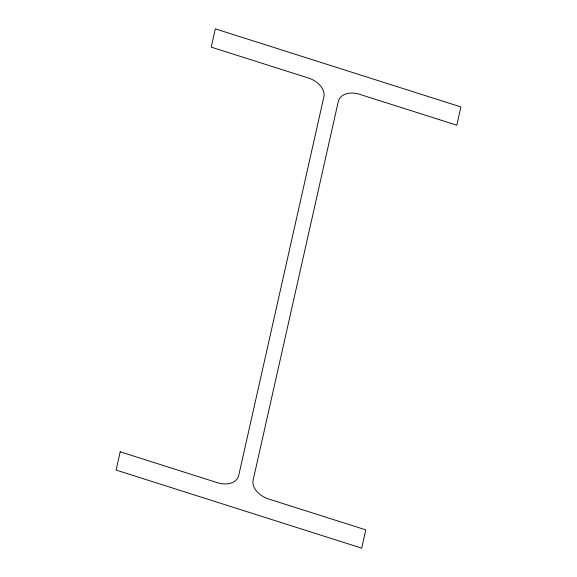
<?xml version="1.0" encoding="UTF-8"?>
<svg xmlns="http://www.w3.org/2000/svg" width="577" height="577" viewBox="0 0 577 577"><rect width="100%" height="100%" fill="white"/><g stroke="black" fill="none" stroke-linecap="round" stroke-linejoin="round"><path stroke-width="0.87" d="M120.196 451.791L116.085 470.067L361.678 548.15L365.789 529.874L268.521 498.954A19.286 13.3 22.2 0 1 253.152 480.057L338.288 101.53A19.286 13.3 22.2 0 1 359.536 94.282L456.804 125.209L460.915 106.933L215.322 28.85L211.211 47.126L308.479 78.046A19.286 13.3 22.2 0 1 323.848 96.943L238.712 475.47A19.286 13.3 22.2 0 1 217.464 482.718L120.196 451.791"/></g></svg>
